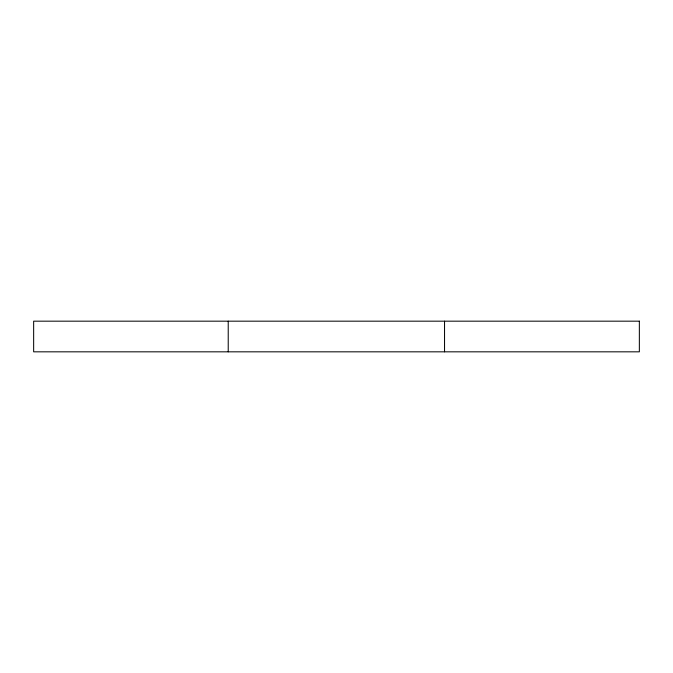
<?xml version="1.0" encoding="UTF-8"?>
<svg xmlns="http://www.w3.org/2000/svg" width="673" height="673" viewBox="0 0 673 673"><rect width="100%" height="100%" fill="white"/><g stroke="black" fill="none" stroke-linecap="round" stroke-linejoin="round"><path stroke-width="1.01" d="M444.542 321.172L444.542 351.828M228.223 321.172L228.223 351.828M639.35 321.172L33.65 321.172L33.65 351.828L639.35 351.828L639.35 321.172"/></g></svg>
